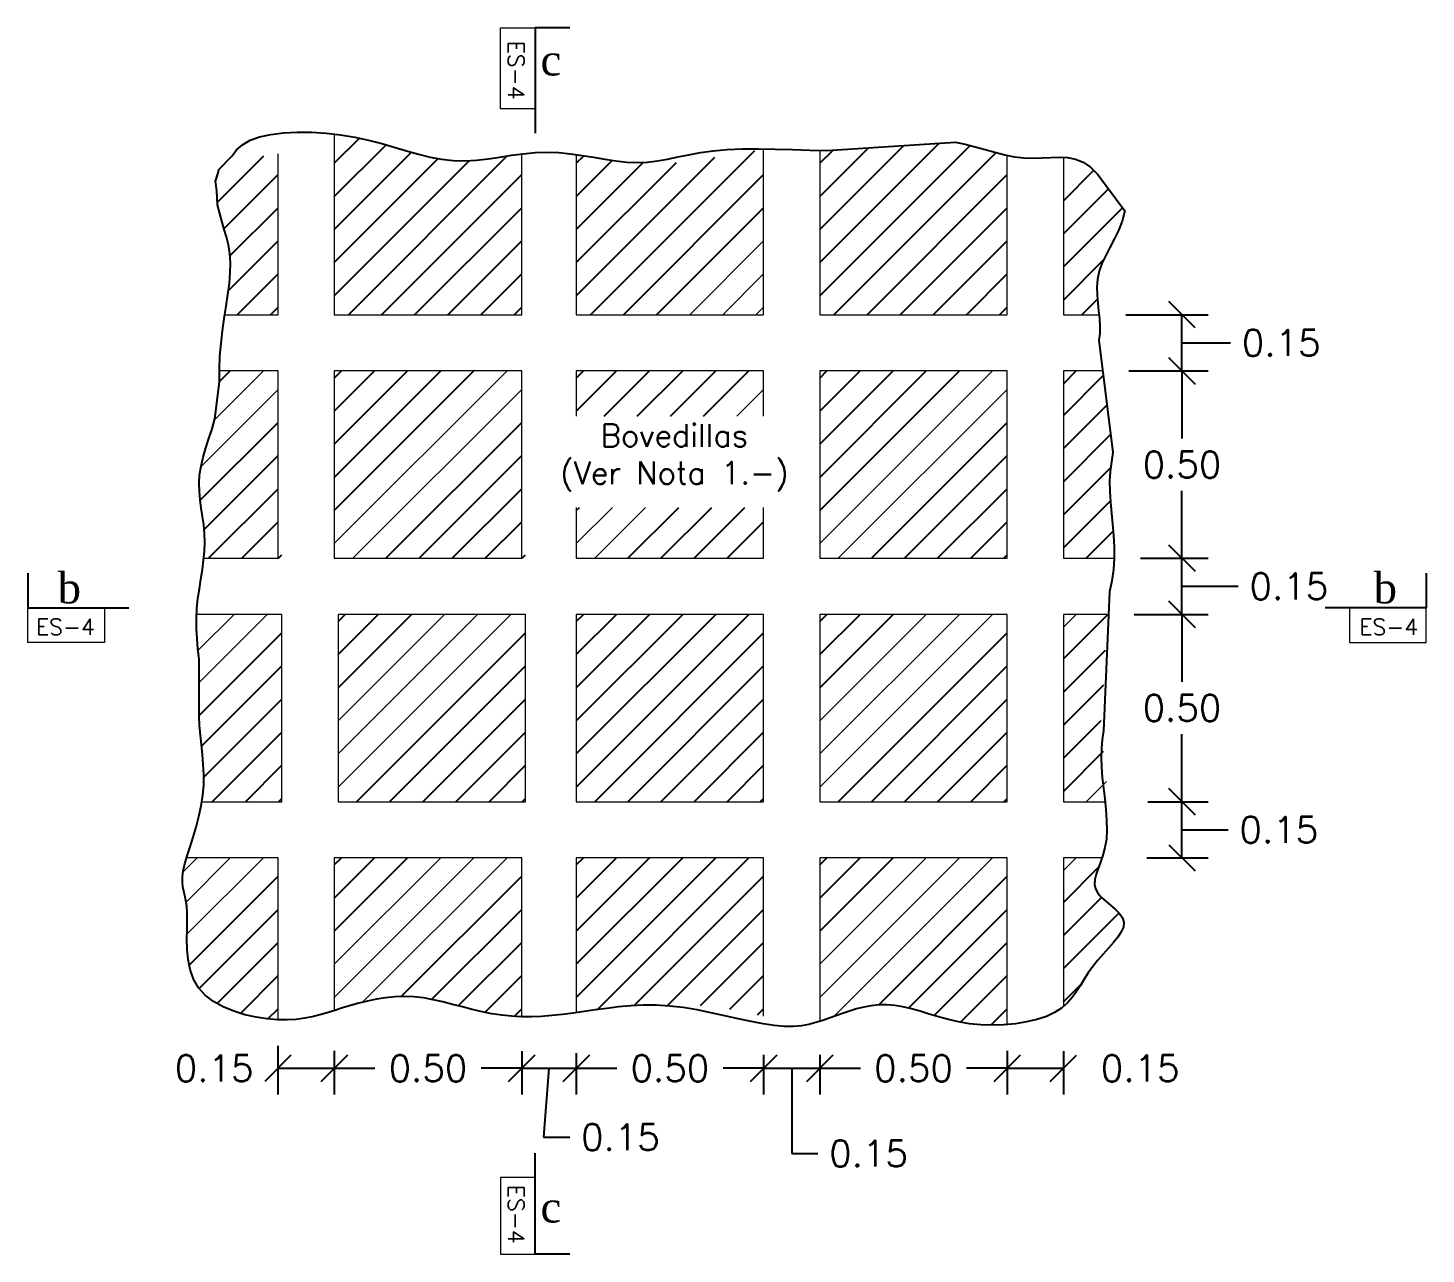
# Model space of a CAD drawing. Header units: metres. Extents: x -44 to 358, y -246 to 48.
# Drawn here: x 5.014 to 8.745, y 19.838 to 23.112 of the extents above; entities that cross this region are included whole.
import ezdxf
from ezdxf.enums import TextEntityAlignment as Align

# ---------------------------------------------------------------- set-up
doc = ezdxf.new("R2010")
doc.units = ezdxf.units.M
doc.header["$LTSCALE"] = 0.3
doc.header["$PDMODE"] = 3
doc.layers.add('BOVEDILLA', color=8, linetype='Continuous', lineweight=5)
doc.layers.add('DETALLES', color=7, linetype='Continuous', lineweight=20)
for name, color, linetype in [('BP', 3, 'Continuous'), ('DIMTEXTO', 4, 'Continuous'), ('HATCH MUROS', 8, 'Continuous'), ('TEXTOS', 4, 'Continuous')]:
    doc.layers.add(name, color=color, linetype=linetype)
doc.styles.add('RomanS', font='romans.shx')
doc.styles.add('SMPLEX', font='simplex.shx')
doc.styles.add('TIMES', font='times.ttf')
doc.dimstyles.new('DIM-30', dxfattribs={"dimscale": 0.35, "dimtxt": 0.2, "dimasz": 0.2, "dimexe": 0.2, "dimexo": 0.2, "dimgap": 0.1, "dimtad": 0, "dimtih": 1, "dimtoh": 1, "dimzin": 0, "dimdsep": 46, "dimtxsty": 'SMPLEX', "dimblk1": 'OBLIQUE', "dimblk2": 'OBLIQUE', "dimsah": 1, "dimcen": 0.2, "dimclrd": 4, "dimclre": 4, "dimclrt": 4, "dimadec": 0, "dimazin": 0, "dimtfac": 1, "dimtmove": 0, "dimatfit": 3, "dimldrblk": 'OPEN30', "dimfxl": 1, "dimtolj": 1, "dimtzin": 0, "dimarcsym": 0})

# ---------------------------------------------------------------- blocks, each defined once
blk = doc.blocks.new('_OBLIQUE')
at = {"color": 0, "linetype": 'ByBlock'}
blk.add_line((-0.5, -0.5), (0.5, 0.5), dxfattribs=at)
blk = doc.blocks.new('*D462')
at = {"layer": 'DEFPOINTS', "color": 0, "transparency": 16777216}
for p in [(7.9326, 21.0462), (8.0937, 21.0462), (7.9302, 20.8962)]:
    blk.add_point(p, dxfattribs=at)
at = {"layer": 'DIMTEXTO', "color": 4, "lineweight": -2, "transparency": 16777216}
for p, q in [((8.0026, 21.0462), (8.1637, 21.0462)), ((8.0937, 20.8962), (8.0937, 21.0462)), ((8.0937, 20.9712), (8.1471, 20.9712)), ((8.1471, 20.9712), (8.2171, 20.9712)), ((8.0002, 20.8962), (8.1637, 20.8962))]:
    blk.add_line(p, q, dxfattribs=at)
at = {"layer": 'DIMTEXTO', "color": 4, "lineweight": -2, "transparency": 16777216, "xscale": 0.06999999999999999, "yscale": 0.06999999999999999, "zscale": 0.06999999999999999}
for p, rotation in [((8.0937, 21.0462), 90), ((8.0937, 20.8962), 270)]:
    blk.add_blockref('_OBLIQUE', p, dxfattribs=dict(at, rotation=rotation))
at = {"layer": 'DIMTEXTO', "color": 4, "transparency": 16777216, "insert": (8.3521, 20.9712), "char_height": 0.07, "attachment_point": 5, "style": 'SMPLEX'}
blk.add_mtext('\\A1;0.15', dxfattribs=at)
blk = doc.blocks.new('_Open30')
at = {"color": 0, "lineweight": -2}
for p, q in [((-1, 0.268), (0, 0)), ((0, 0), (-1, -0.268)), ((0, 0), (-1, 0))]:
    blk.add_line(p, q, dxfattribs=at)
blk = doc.blocks.new('*D463')
at = {"layer": 'DEFPOINTS', "color": 0, "transparency": 16777216}
for p in [(7.9131, 21.6962), (8.0937, 21.6962), (7.8962, 21.5462)]:
    blk.add_point(p, dxfattribs=at)
at = {"layer": 'DIMTEXTO', "color": 4, "lineweight": -2, "transparency": 16777216}
for p, q in [((7.9831, 21.6962), (8.1637, 21.6962)), ((8.0937, 21.5462), (8.0937, 21.6962)), ((8.0937, 21.6212), (8.1739, 21.6213)), ((8.1739, 21.6213), (8.2439, 21.6213)), ((7.9662, 21.5462), (8.1637, 21.5462))]:
    blk.add_line(p, q, dxfattribs=at)
at = {"layer": 'DIMTEXTO', "color": 4, "lineweight": -2, "transparency": 16777216, "xscale": 0.06999999999999999, "yscale": 0.06999999999999999, "zscale": 0.06999999999999999}
for p, rotation in [((8.0937, 21.6962), 90), ((8.0937, 21.5462), 270)]:
    blk.add_blockref('_OBLIQUE', p, dxfattribs=dict(at, rotation=rotation))
at = {"layer": 'DIMTEXTO', "color": 4, "transparency": 16777216, "insert": (8.3789, 21.6213), "char_height": 0.07, "attachment_point": 5, "style": 'SMPLEX'}
blk.add_mtext('\\A1;0.15', dxfattribs=at)
blk = doc.blocks.new('*D464')
at = {"layer": 'DEFPOINTS', "color": 0, "transparency": 16777216}
for p in [(7.8734, 22.3462), (8.0935, 22.3462), (7.8822, 22.1962)]:
    blk.add_point(p, dxfattribs=at)
at = {"layer": 'DIMTEXTO', "color": 4, "lineweight": -2, "transparency": 16777216}
for p, q in [((7.9434, 22.3462), (8.1635, 22.3462)), ((8.0935, 22.1962), (8.0935, 22.3462)), ((8.0935, 22.2712), (8.1534, 22.2712)), ((8.1534, 22.2712), (8.2234, 22.2712)), ((7.9522, 22.1962), (8.1635, 22.1962))]:
    blk.add_line(p, q, dxfattribs=at)
at = {"layer": 'DIMTEXTO', "color": 4, "lineweight": -2, "transparency": 16777216, "xscale": 0.06999999999999999, "yscale": 0.06999999999999999, "zscale": 0.06999999999999999}
for p, rotation in [((8.0935, 22.3462), 90), ((8.0935, 22.1962), 270)]:
    blk.add_blockref('_OBLIQUE', p, dxfattribs=dict(at, rotation=rotation))
at = {"layer": 'DIMTEXTO', "color": 4, "transparency": 16777216, "insert": (8.3584, 22.2712), "char_height": 0.07, "attachment_point": 5, "style": 'SMPLEX'}
blk.add_mtext('\\A1;0.15', dxfattribs=at)
blk = doc.blocks.new('*D465')
at = {"layer": 'DEFPOINTS', "color": 0, "transparency": 16777216}
for p in [(5.8316, 20.4508), (6.3316, 20.4502), (6.3316, 20.3345)]:
    blk.add_point(p, dxfattribs=at)
at = {"layer": 'DIMTEXTO', "color": 4, "lineweight": -2, "transparency": 16777216}
for p, q in [((5.8316, 20.3808), (5.8316, 20.2645)), ((6.3316, 20.3802), (6.3316, 20.2645)), ((5.8316, 20.3345), (5.9399, 20.3345)), ((6.3316, 20.3345), (6.2233, 20.3345))]:
    blk.add_line(p, q, dxfattribs=at)
at = {"layer": 'DIMTEXTO', "color": 4, "lineweight": -2, "transparency": 16777216, "xscale": 0.06999999999999999, "yscale": 0.06999999999999999, "zscale": 0.06999999999999999, "rotation": 180}
blk.add_blockref('_OBLIQUE', (5.8316, 20.3345), dxfattribs=at)
at = {"layer": 'DIMTEXTO', "color": 4, "lineweight": -2, "transparency": 16777216, "xscale": 0.06999999999999999, "yscale": 0.06999999999999999, "zscale": 0.06999999999999999}
blk.add_blockref('_OBLIQUE', (6.3316, 20.3345), dxfattribs=at)
at = {"layer": 'DIMTEXTO', "color": 4, "transparency": 16777216, "insert": (6.0816, 20.3345), "char_height": 0.07, "attachment_point": 5, "style": 'SMPLEX'}
blk.add_mtext('\\A1;0.50', dxfattribs=at)
blk = doc.blocks.new('*D466')
at = {"layer": 'DEFPOINTS', "color": 0, "transparency": 16777216}
for p in [(6.3316, 20.4502), (6.4772, 20.4444), (6.4772, 20.3345)]:
    blk.add_point(p, dxfattribs=at)
at = {"layer": 'DIMTEXTO', "color": 4, "lineweight": -2, "transparency": 16777216}
for p, q in [((6.3316, 20.3802), (6.3316, 20.2645)), ((6.4772, 20.3744), (6.4772, 20.2645)), ((6.3316, 20.3345), (6.4772, 20.3345)), ((6.4044, 20.3345), (6.3901, 20.1505)), ((6.3901, 20.1505), (6.4601, 20.1505))]:
    blk.add_line(p, q, dxfattribs=at)
at = {"layer": 'DIMTEXTO', "color": 4, "lineweight": -2, "transparency": 16777216, "xscale": 0.06999999999999999, "yscale": 0.06999999999999999, "zscale": 0.06999999999999999, "rotation": 180}
blk.add_blockref('_OBLIQUE', (6.3316, 20.3345), dxfattribs=at)
at = {"layer": 'DIMTEXTO', "color": 4, "lineweight": -2, "transparency": 16777216, "xscale": 0.06999999999999999, "yscale": 0.06999999999999999, "zscale": 0.06999999999999999}
blk.add_blockref('_OBLIQUE', (6.4772, 20.3345), dxfattribs=at)
at = {"layer": 'DIMTEXTO', "color": 4, "transparency": 16777216, "insert": (6.5951, 20.1505), "char_height": 0.07, "attachment_point": 5, "style": 'SMPLEX'}
blk.add_mtext('\\A1;0.15', dxfattribs=at)
blk = doc.blocks.new('*D467')
at = {"layer": 'DEFPOINTS', "color": 0, "transparency": 16777216}
for p in [(6.4772, 20.4444), (6.9772, 20.4404), (6.9772, 20.3345)]:
    blk.add_point(p, dxfattribs=at)
at = {"layer": 'DIMTEXTO', "color": 4, "lineweight": -2, "transparency": 16777216}
for p, q in [((6.4772, 20.3744), (6.4772, 20.2645)), ((6.9772, 20.3704), (6.9772, 20.2645)), ((6.4772, 20.3345), (6.5856, 20.3345)), ((6.9772, 20.3345), (6.8689, 20.3345))]:
    blk.add_line(p, q, dxfattribs=at)
at = {"layer": 'DIMTEXTO', "color": 4, "lineweight": -2, "transparency": 16777216, "xscale": 0.06999999999999999, "yscale": 0.06999999999999999, "zscale": 0.06999999999999999, "rotation": 180}
blk.add_blockref('_OBLIQUE', (6.4772, 20.3345), dxfattribs=at)
at = {"layer": 'DIMTEXTO', "color": 4, "lineweight": -2, "transparency": 16777216, "xscale": 0.06999999999999999, "yscale": 0.06999999999999999, "zscale": 0.06999999999999999}
blk.add_blockref('_OBLIQUE', (6.9772, 20.3345), dxfattribs=at)
at = {"layer": 'DIMTEXTO', "color": 4, "transparency": 16777216, "insert": (6.7272, 20.3345), "char_height": 0.07, "attachment_point": 5, "style": 'SMPLEX'}
blk.add_mtext('\\A1;0.50', dxfattribs=at)
blk = doc.blocks.new('*D468')
at = {"layer": 'DEFPOINTS', "color": 0, "transparency": 16777216}
for p in [(6.9772, 20.4404), (7.1272, 20.4405), (7.1272, 20.3345)]:
    blk.add_point(p, dxfattribs=at)
at = {"layer": 'DIMTEXTO', "color": 4, "lineweight": -2, "transparency": 16777216}
for p, q in [((6.9772, 20.3704), (6.9772, 20.2645)), ((7.1272, 20.3705), (7.1272, 20.2645)), ((6.9772, 20.3345), (7.1272, 20.3345)), ((7.0522, 20.3345), (7.0522, 20.107)), ((7.0522, 20.107), (7.1222, 20.107))]:
    blk.add_line(p, q, dxfattribs=at)
at = {"layer": 'DIMTEXTO', "color": 4, "lineweight": -2, "transparency": 16777216, "xscale": 0.06999999999999999, "yscale": 0.06999999999999999, "zscale": 0.06999999999999999, "rotation": 180}
blk.add_blockref('_OBLIQUE', (6.9772, 20.3345), dxfattribs=at)
at = {"layer": 'DIMTEXTO', "color": 4, "lineweight": -2, "transparency": 16777216, "xscale": 0.06999999999999999, "yscale": 0.06999999999999999, "zscale": 0.06999999999999999}
blk.add_blockref('_OBLIQUE', (7.1272, 20.3345), dxfattribs=at)
at = {"layer": 'DIMTEXTO', "color": 4, "transparency": 16777216, "insert": (7.2572, 20.107), "char_height": 0.07, "attachment_point": 5, "style": 'SMPLEX'}
blk.add_mtext('\\A1;0.15', dxfattribs=at)
blk = doc.blocks.new('*D469')
at = {"layer": 'DEFPOINTS', "color": 0, "transparency": 16777216}
for p in [(7.6272, 20.4513), (7.1272, 20.4405), (7.6272, 20.3345)]:
    blk.add_point(p, dxfattribs=at)
at = {"layer": 'DIMTEXTO', "color": 4, "lineweight": -2, "transparency": 16777216}
for p, q in [((7.1272, 20.3705), (7.1272, 20.2645)), ((7.6272, 20.3813), (7.6272, 20.2645)), ((7.1272, 20.3345), (7.2356, 20.3345)), ((7.6272, 20.3345), (7.5189, 20.3345))]:
    blk.add_line(p, q, dxfattribs=at)
at = {"layer": 'DIMTEXTO', "color": 4, "lineweight": -2, "transparency": 16777216, "xscale": 0.06999999999999999, "yscale": 0.06999999999999999, "zscale": 0.06999999999999999, "rotation": 180}
blk.add_blockref('_OBLIQUE', (7.1272, 20.3345), dxfattribs=at)
at = {"layer": 'DIMTEXTO', "color": 4, "lineweight": -2, "transparency": 16777216, "xscale": 0.06999999999999999, "yscale": 0.06999999999999999, "zscale": 0.06999999999999999}
blk.add_blockref('_OBLIQUE', (7.6272, 20.3345), dxfattribs=at)
at = {"layer": 'DIMTEXTO', "color": 4, "transparency": 16777216, "insert": (7.3772, 20.3345), "char_height": 0.07, "attachment_point": 5, "style": 'SMPLEX'}
blk.add_mtext('\\A1;0.50', dxfattribs=at)
blk = doc.blocks.new('*D470')
at = {"layer": 'DEFPOINTS', "color": 0, "transparency": 16777216}
for p in [(7.6272, 20.4513), (7.7772, 20.4498), (7.7772, 20.3345)]:
    blk.add_point(p, dxfattribs=at)
at = {"layer": 'DIMTEXTO', "color": 4, "lineweight": -2, "transparency": 16777216}
for p, q in [((7.6272, 20.3813), (7.6272, 20.2645)), ((7.7772, 20.3798), (7.7772, 20.2645)), ((7.6272, 20.3345), (7.7772, 20.3345))]:
    blk.add_line(p, q, dxfattribs=at)
at = {"layer": 'DIMTEXTO', "color": 4, "lineweight": -2, "transparency": 16777216, "xscale": 0.06999999999999999, "yscale": 0.06999999999999999, "zscale": 0.06999999999999999, "rotation": 180}
blk.add_blockref('_OBLIQUE', (7.6272, 20.3345), dxfattribs=at)
at = {"layer": 'DIMTEXTO', "color": 4, "lineweight": -2, "transparency": 16777216, "xscale": 0.06999999999999999, "yscale": 0.06999999999999999, "zscale": 0.06999999999999999}
blk.add_blockref('_OBLIQUE', (7.7772, 20.3345), dxfattribs=at)
at = {"layer": 'DIMTEXTO', "color": 4, "transparency": 16777216, "insert": (7.982, 20.3345), "char_height": 0.07, "attachment_point": 5, "style": 'SMPLEX'}
blk.add_mtext('\\A1;0.15', dxfattribs=at)
blk = doc.blocks.new('*D471')
at = {"layer": 'DEFPOINTS', "color": 0, "transparency": 16777216}
for p in [(7.9622, 22.1962), (7.9131, 21.6962), (8.0937, 21.6962)]:
    blk.add_point(p, dxfattribs=at)
at = {"layer": 'DIMTEXTO', "color": 4, "lineweight": -2, "transparency": 16777216}
for p, q in [((8.0322, 22.1962), (8.1637, 22.1962)), ((8.0937, 22.1962), (8.0937, 22.0162)), ((8.0937, 21.6962), (8.0937, 21.8762)), ((7.9831, 21.6962), (8.1637, 21.6962))]:
    blk.add_line(p, q, dxfattribs=at)
at = {"layer": 'DIMTEXTO', "color": 4, "lineweight": -2, "transparency": 16777216, "xscale": 0.06999999999999999, "yscale": 0.06999999999999999, "zscale": 0.06999999999999999}
for p, rotation in [((8.0937, 22.1962), 90), ((8.0937, 21.6962), 270)]:
    blk.add_blockref('_OBLIQUE', p, dxfattribs=dict(at, rotation=rotation))
at = {"layer": 'DIMTEXTO', "color": 4, "transparency": 16777216, "insert": (8.0937, 21.9462), "char_height": 0.07, "attachment_point": 5, "style": 'SMPLEX'}
blk.add_mtext('\\A1;0.50', dxfattribs=at)
blk = doc.blocks.new('*D472')
at = {"layer": 'DEFPOINTS', "color": 0, "transparency": 16777216}
for p in [(7.9622, 21.5462), (7.9326, 21.0462), (8.0937, 21.0462)]:
    blk.add_point(p, dxfattribs=at)
at = {"layer": 'DIMTEXTO', "color": 4, "lineweight": -2, "transparency": 16777216}
for p, q in [((8.0322, 21.5462), (8.1637, 21.5462)), ((8.0937, 21.5462), (8.0937, 21.3662)), ((8.0937, 21.0462), (8.0937, 21.2262)), ((8.0026, 21.0462), (8.1637, 21.0462))]:
    blk.add_line(p, q, dxfattribs=at)
at = {"layer": 'DIMTEXTO', "color": 4, "lineweight": -2, "transparency": 16777216, "xscale": 0.06999999999999999, "yscale": 0.06999999999999999, "zscale": 0.06999999999999999}
for p, rotation in [((8.0937, 21.5462), 90), ((8.0937, 21.0462), 270)]:
    blk.add_blockref('_OBLIQUE', p, dxfattribs=dict(at, rotation=rotation))
at = {"layer": 'DIMTEXTO', "color": 4, "transparency": 16777216, "insert": (8.0937, 21.2962), "char_height": 0.07, "attachment_point": 5, "style": 'SMPLEX'}
blk.add_mtext('\\A1;0.50', dxfattribs=at)
blk = doc.blocks.new('*D485')
at = {"layer": 'DEFPOINTS', "color": 0, "transparency": 16777216}
for p in [(5.681, 20.464), (5.8316, 20.4508), (5.8316, 20.3345)]:
    blk.add_point(p, dxfattribs=at)
at = {"layer": 'DIMTEXTO', "color": 4, "lineweight": -2, "transparency": 16777216}
for p, q in [((5.681, 20.394), (5.681, 20.2645)), ((5.8316, 20.3808), (5.8316, 20.2645)), ((5.681, 20.3345), (5.8316, 20.3345))]:
    blk.add_line(p, q, dxfattribs=at)
at = {"layer": 'DIMTEXTO', "color": 4, "lineweight": -2, "transparency": 16777216, "xscale": 0.06999999999999999, "yscale": 0.06999999999999999, "zscale": 0.06999999999999999, "rotation": 180}
blk.add_blockref('_OBLIQUE', (5.681, 20.3345), dxfattribs=at)
at = {"layer": 'DIMTEXTO', "color": 4, "lineweight": -2, "transparency": 16777216, "xscale": 0.06999999999999999, "yscale": 0.06999999999999999, "zscale": 0.06999999999999999}
blk.add_blockref('_OBLIQUE', (5.8316, 20.3345), dxfattribs=at)
at = {"layer": 'DIMTEXTO', "color": 4, "transparency": 16777216, "insert": (5.5108, 20.3345), "char_height": 0.07, "attachment_point": 5, "style": 'SMPLEX'}
blk.add_mtext('\\A1;0.15', dxfattribs=at)

msp = doc.modelspace()

# ---------------------------------------------------------------- linework, layer by layer
at = {"layer": 'BOVEDILLA'}
for p, q in [((6.7800545, 22.3462233), (6.9772432, 22.543412)), ((6.8684428, 22.3462233), (6.9772432, 22.4550237)), ((6.9568312, 22.3462233), (6.9772432, 22.3666353)), ((5.5124436, 22.0661808), (5.6424861, 22.1962233)), ((5.8316166, 21.7353538), (6.2924861, 22.1962233)), ((6.8169396, 22.0750501), (6.9381127, 22.1962233)), ((7.1272432, 21.7353538), (7.5881127, 22.1962233)), ((5.4759521, 21.9413009), (5.6816166, 22.1469654)), ((5.8808745, 21.6962233), (6.3316166, 22.1469654)), ((6.9053279, 22.0750501), (6.9772432, 22.1469654)), ((6.9053279, 22.0750501), (6.9772432, 22.1469654)), ((7.1765011, 21.6962233), (7.6272432, 22.1469654)), ((6.4772432, 21.7353538), (6.5738868, 21.8319973)), ((6.5265011, 21.6962233), (6.6622751, 21.8319973)), ((5.4682756, 21.4504011), (5.5640978, 21.5462233)), ((5.4708023, 21.3645394), (5.6524861, 21.5462233)), ((5.8416166, 21.2621305), (6.1257094, 21.5462233)), ((5.8416166, 21.1737421), (6.2140978, 21.5462233)), ((5.8416166, 21.0853538), (6.3024861, 21.5462233)), ((7.1272432, 21.2621305), (7.411336, 21.5462233)), ((7.1272432, 21.1737421), (7.4997244, 21.5462233)), ((7.1272432, 21.0853538), (7.5881127, 21.5462233)), ((7.7772432, 21.5121483), (7.8113182, 21.5462233)), ((7.8381127, 21.0462233), (7.8924127, 21.1005232)), ((5.4282639, 20.8587777), (5.4657094, 20.8962233)), ((5.4361353, 20.7782608), (5.5540978, 20.8962233)), ((5.4383737, 20.6921109), (5.6424861, 20.8962233)), ((5.8316166, 20.6121305), (6.1157094, 20.8962233)), ((5.8316166, 20.5237421), (6.2040978, 20.8962233)), ((5.906853, 20.5105901), (6.2924861, 20.8962233)), ((7.1272432, 20.6121305), (7.411336, 20.8962233)), ((7.1272432, 20.5237421), (7.4997244, 20.8962233)), ((7.1643572, 20.4724678), (7.5881127, 20.8962233)), ((7.7772432, 20.8621483), (7.8113182, 20.8962233))]:
    msp.add_line(p, q, dxfattribs=at)
for points in [[(5.8316166, 22.828867), (5.8316166, 22.3462233), (6.3316166, 22.3462233), (6.3316166, 22.775639)], [(5.5396159, 22.3462233), (5.6816166, 22.3462233), (5.6816166, 22.775639)], [(6.4771883, 22.7739123), (6.4772432, 22.3462233), (6.9772432, 22.3462233), (6.9772432, 22.7872728)], [(7.1272432, 22.7852274), (7.1272432, 22.3462233), (7.6272432, 22.3462233), (7.6272432, 22.772005)], [(7.7772432, 22.7664235), (7.7772432, 22.3462233), (7.8723326, 22.3462233)], [(5.4834954, 21.6962233), (5.6816166, 21.6962233), (5.6816166, 22.1962233), (5.5253598, 22.1962233)], [(6.9772432, 22.0750501), (6.9772432, 22.1962233), (6.4772432, 22.1962233), (6.4772432, 22.0750501)], [(7.8821788, 22.1962233), (7.7772432, 22.1962233), (7.7772432, 21.6962233), (7.9131139, 21.6962233)], [(6.4772432, 21.8319973), (6.4772432, 21.6962233), (6.9772432, 21.6962233), (6.9772432, 21.8319973)], [(5.4783892, 21.0462233), (5.6916166, 21.0462233), (5.6916166, 21.5462233), (5.4641742, 21.5462233)], [(7.8932259, 21.5462233), (7.7772432, 21.5462233), (7.7772432, 21.0462233), (7.887525, 21.0462233)], [(5.6816166, 20.464011), (5.6816166, 20.8962233), (5.4376125, 20.8962233)], [(6.3316166, 20.4721633), (6.3316166, 20.8962233), (5.8316166, 20.8962233), (5.8316166, 20.4885685)], [(6.9772432, 20.4736693), (6.9772432, 20.8962233), (6.4772432, 20.8962233), (6.4772432, 20.4827054)], [(7.6272432, 20.4512986), (7.6272432, 20.8962233), (7.1272432, 20.8962233), (7.1272432, 20.4594519)], [(7.880117, 20.8962233), (7.7772432, 20.8962233), (7.7772432, 20.4995087)]]:
    msp.add_lwpolyline(points, dxfattribs=at)
for points in [[(5.8316166, 21.6962233), (6.3316166, 21.6962233), (6.3316166, 22.1962233), (5.8316166, 22.1962233)], [(7.1272432, 21.6962233), (7.6272432, 21.6962233), (7.6272432, 22.1962233), (7.1272432, 22.1962233)], [(5.8416166, 21.0462233), (6.3416166, 21.0462233), (6.3416166, 21.5462233), (5.8416166, 21.5462233)], [(6.4772432, 21.0462233), (6.9772432, 21.0462233), (6.9772432, 21.5462233), (6.4772432, 21.5462233)], [(7.1272432, 21.0462233), (7.6272432, 21.0462233), (7.6272432, 21.5462233), (7.1272432, 21.5462233)]]:
    msp.add_lwpolyline(points, close=True, dxfattribs=at)
at = {"layer": 'BP'}
msp.add_lwpolyline([(5.5590916, 22.770109), (5.5708514, 22.7861643), (5.5865449, 22.8002139), (5.6069095, 22.8119509), (5.6324096, 22.8211366), (5.662417, 22.827805), (5.6960302, 22.8320584), (5.7323477, 22.8339992), (5.7704681, 22.8337298), (5.80949, 22.8313523), (5.8485119, 22.8269693), (5.8866323, 22.8206829), (5.9231411, 22.8126809), (5.9580928, 22.8034918), (5.9917333, 22.7937297), (6.0243084, 22.7840086), (6.056064, 22.7749423), (6.087246, 22.7671449), (6.1181002, 22.7612304), (6.1488725, 22.7578126), (6.1797642, 22.7572839), (6.2107994, 22.7591497), (6.2419575, 22.7626937), (6.273218, 22.7671995), (6.3045605, 22.771951), (6.3359645, 22.7762317), (6.3674094, 22.7793254), (6.3988748, 22.7805158), (6.4303231, 22.7793152), (6.4616485, 22.7761498), (6.4927281, 22.7716747), (6.5234389, 22.7665446), (6.553658, 22.7614146), (6.5832624, 22.7569394), (6.6121294, 22.7537741), (6.6401358, 22.7525734), (6.6672783, 22.7537877), (6.6940316, 22.7570486), (6.7209898, 22.761783), (6.748747, 22.7674178), (6.7778973, 22.7733801), (6.8090349, 22.7790969), (6.842754, 22.783995), (6.8796486, 22.7875014), (6.9200568, 22.7892172), (6.9632923, 22.7894389), (7.0084126, 22.7886373), (7.0544754, 22.7872832), (7.1005382, 22.7858472), (7.1456585, 22.7848), (7.4893605, 22.8069642), (7.5154991, 22.8016363), (7.5418426, 22.7949168), (7.5682476, 22.7875014), (7.5945706, 22.780086), (7.6206683, 22.7733665), (7.6463972, 22.7680386), (7.6716139, 22.7647982), (7.6961989, 22.7640342), (7.7201283, 22.7649074), (7.7434021, 22.7662718), (7.7660203, 22.7669812), (7.7879829, 22.7658897), (7.8092899, 22.7618512), (7.8299414, 22.7537195), (7.8499372, 22.7403487), (7.8691955, 22.7209745), (7.9409053, 22.6233849), (7.9338815, 22.596326), (7.9242763, 22.5712727), (7.9130935, 22.5478362), (7.9013371, 22.5256276), (7.8900109, 22.5042581), (7.8801188, 22.4833388), (7.8726648, 22.4624809), (7.8683658, 22.4413843), (7.8667917, 22.4201034), (7.8672253, 22.3987817), (7.8689497, 22.3775622), (7.8712477, 22.3565884), (7.8734023, 22.3360034), (7.8746964, 22.3159504), (7.874413, 22.2965729), (7.872074, 22.2779424), (7.9091497, 21.9781049), (7.9053083, 21.9534063), (7.9022454, 21.9280119), (7.9006371, 21.9016965), (7.9009444, 21.8743033), (7.9027678, 21.8459482), (7.9054926, 21.8168154), (7.9085043, 21.7870891), (7.9111881, 21.7569535), (7.9129296, 21.7265927), (7.9131139, 21.6961911), (7.9111266, 21.6659326), (7.9065818, 21.6359573), (7.9000087, 21.6062276), (7.8842709, 21.2349785), (7.8811056, 21.2125789), (7.8788007, 21.1892379), (7.8779095, 21.1645257), (7.8787973, 21.1381693), (7.8810783, 21.1105237), (7.8841787, 21.0821004), (7.887525, 21.053411), (7.8905436, 21.0249672), (7.8926606, 20.9972806), (7.8933026, 20.9708629), (7.8918958, 20.9462258), (7.8881096, 20.923761), (7.882585, 20.9033815), (7.8762062, 20.8848805), (7.8698571, 20.8680511), (7.864422, 20.8526865), (7.8607849, 20.8385798), (7.8598298, 20.8255242), (7.8624407, 20.8133128), (7.8691516, 20.8017448), (7.8790945, 20.7906431), (7.8910514, 20.7798364), (7.9038042, 20.7691535), (7.9161348, 20.7584233), (7.9268252, 20.7474747), (7.9346571, 20.7361363), (7.9384126, 20.7242371), (7.9372249, 20.7116414), (7.9316329, 20.6983556), (7.9225269, 20.6844216), (7.9107972, 20.6698814), (7.8973342, 20.654777), (7.883028, 20.6391501), (7.868769, 20.6230429), (7.8554475, 20.6064971), (7.8436889, 20.5895936), (7.8330583, 20.5725683), (7.8228561, 20.5556957), (7.8123827, 20.5392507), (7.8009383, 20.5235079), (7.7878232, 20.5087421), (7.7723379, 20.4952278), (7.7537825, 20.4832398), (7.7316833, 20.4730104), (7.70647, 20.4646024), (7.6787982, 20.4580363), (7.6493235, 20.4533326), (7.6187015, 20.4505118), (7.5875878, 20.4495942), (7.556638, 20.4506005), (7.5265077, 20.4535509), (7.4977227, 20.458374), (7.4702899, 20.4646296), (7.4440864, 20.4717858), (7.4189891, 20.4793103), (7.3948753, 20.4866711), (7.371622, 20.4933361), (7.3491062, 20.4987731), (7.3272051, 20.5024501), (7.3058161, 20.5039714), (7.2849189, 20.5034871), (7.2645133, 20.5012836), (7.2445995, 20.4976476), (7.2251773, 20.4928654), (7.2062469, 20.4872238), (7.1878081, 20.481009), (7.1698611, 20.4745078), (7.1523306, 20.46801), (7.1348411, 20.4618191), (7.1169418, 20.4562423), (7.098182, 20.4515863), (7.0781111, 20.4481583), (7.0562782, 20.4462653), (7.0322327, 20.4462141), (7.0055238, 20.4483118), (6.9758647, 20.4527119), (6.9436241, 20.4589539), (6.9093348, 20.4664239), (6.8735295, 20.4745078), (6.8367407, 20.4825917), (6.7995013, 20.4900617), (6.7623437, 20.4963037), (6.7258008, 20.5007038), (6.6903062, 20.5028151), (6.6558974, 20.5028595), (6.622513, 20.5012256), (6.5900915, 20.4983025), (6.5585715, 20.4944788), (6.5278914, 20.4901435), (6.4979899, 20.4856854), (6.4688054, 20.4814934), (6.4402732, 20.4779085), (6.4123145, 20.4750808), (6.3848476, 20.4731127), (6.3577904, 20.4721065), (6.3310611, 20.4721645), (6.3045775, 20.473389), (6.2782579, 20.4758824), (6.2520202, 20.479747), (6.2257996, 20.484993), (6.1995995, 20.4912623), (6.1734404, 20.4981046), (6.1473427, 20.5050698), (6.121327, 20.5117075), (6.0954137, 20.5175675), (6.0696233, 20.5221995), (6.0439764, 20.5251534), (6.0185069, 20.5260982), (5.9933039, 20.5251806), (5.9684696, 20.5226668), (5.9441065, 20.5188226), (5.920317, 20.5139143), (5.8972037, 20.5082078), (5.8748689, 20.5019692), (5.853415, 20.4954645), (5.8328558, 20.4889564), (5.8128497, 20.4826939), (5.7929666, 20.4769226), (5.7727762, 20.4718881), (5.7518482, 20.4678359), (5.7297524, 20.4650116), (5.7060586, 20.4636609), (5.6803365, 20.4640293), (5.6523881, 20.4663453), (5.6229441, 20.4707693), (5.5929675, 20.4774445), (5.5634211, 20.4865142), (5.5352678, 20.4981216), (5.5094706, 20.51241), (5.4869924, 20.5295227), (5.468796, 20.5496029), (5.455544, 20.5726291), (5.4466968, 20.5979204), (5.4414145, 20.6246315), (5.438857, 20.6519168), (5.4381843, 20.6789306), (5.4385565, 20.7048275), (5.4391336, 20.728762), (5.4390755, 20.7498884), (5.4377644, 20.7676442), (5.4354698, 20.7825985), (5.4326835, 20.7956032), (5.4298972, 20.8075103), (5.4276026, 20.8191718), (5.4262914, 20.8314397), (5.4264554, 20.845166), (5.4285861, 20.8612027), (5.4329909, 20.8801837), (5.4392396, 20.9018703), (5.4467175, 20.9258059), (5.4548101, 20.9515338), (5.4629027, 20.9785973), (5.4703806, 21.0065398), (5.4766293, 21.0349044), (5.4810341, 21.0632346), (5.4831648, 21.0911531), (5.4833287, 21.1186009), (5.4820175, 21.1455984), (5.4797228, 21.1721662), (5.4769365, 21.1983247), (5.4741502, 21.2240943), (5.4718556, 21.2494955), (5.4705444, 21.2745489), (5.4709816, 21.4271125), (5.4678538, 21.4540316), (5.4652997, 21.4810325), (5.463729, 21.5080335), (5.4635515, 21.5349526), (5.46503, 21.5617114), (5.4678402, 21.588245), (5.4715109, 21.6144922), (5.4755708, 21.6403914), (5.4795488, 21.6658814), (5.4829736, 21.6909006), (5.4853741, 21.7153877), (5.4862789, 21.7392813), (5.4853912, 21.7625541), (5.4831102, 21.7853153), (5.4800098, 21.8077081), (5.4766635, 21.8298758), (5.473645, 21.8519616), (5.471528, 21.8741088), (5.470886, 21.8964607), (5.4722928, 21.9191605), (5.476124, 21.9423412), (5.481963, 21.9660949), (5.489195, 21.9905036), (5.4972057, 22.015649), (5.5053802, 22.041613), (5.513104, 22.0684775), (5.5254784, 22.1675304), (5.5253384, 22.201418), (5.5264891, 22.235449), (5.5292686, 22.2694594), (5.5333183, 22.3032038), (5.5381055, 22.3364161), (5.5430976, 22.3688302), (5.547762, 22.4001801), (5.5515658, 22.4301998), (5.5539765, 22.4586231), (5.5544614, 22.4851841), (5.5526687, 22.5097189), (5.5489707, 22.5324733), (5.5439205, 22.5537951), (5.5380713, 22.5740321), (5.5319763, 22.5935325), (5.5198428, 22.6400717), (5.5177644, 22.6771706), (5.5145878, 22.7025608), (5.5217352, 22.7247771), (5.5236443, 22.7336758)], close=True, dxfattribs=at)
msp.add_lwpolyline([(5.5590916, 22.770109), (5.5708514, 22.7861643), (5.5865449, 22.8002139), (5.6069095, 22.8119509), (5.6324096, 22.8211366), (5.662417, 22.827805), (5.6960302, 22.8320584), (5.7323477, 22.8339992), (5.7704681, 22.8337298), (5.80949, 22.8313523), (5.8485119, 22.8269693), (5.8866323, 22.8206829), (5.9231411, 22.8126809), (5.9580928, 22.8034918), (5.9917333, 22.7937297), (6.0243084, 22.7840086), (6.056064, 22.7749423), (6.087246, 22.7671449), (6.1181002, 22.7612304), (6.1488725, 22.7578126), (6.1797642, 22.7572839), (6.2107994, 22.7591497), (6.2419575, 22.7626937), (6.273218, 22.7671995), (6.3045605, 22.771951), (6.3359645, 22.7762317), (6.3674094, 22.7793254), (6.3988748, 22.7805158), (6.4303231, 22.7793152), (6.4616485, 22.7761498), (6.4927281, 22.7716747), (6.5234389, 22.7665446), (6.553658, 22.7614146), (6.5832624, 22.7569394), (6.6121294, 22.7537741), (6.6401358, 22.7525734), (6.6672783, 22.7537877), (6.6940316, 22.7570486), (6.7209898, 22.761783), (6.748747, 22.7674178), (6.7778973, 22.7733801), (6.8090349, 22.7790969), (6.842754, 22.783995), (6.8796486, 22.7875014), (6.9200568, 22.7892172), (6.9632923, 22.7894389), (7.0084126, 22.7886373), (7.0544754, 22.7872832), (7.1005382, 22.7858472), (7.1456585, 22.7848), (7.4893605, 22.8069642), (7.5154991, 22.8016363), (7.5418426, 22.7949168), (7.5682476, 22.7875014), (7.5945706, 22.780086), (7.6206683, 22.7733665), (7.6463972, 22.7680386), (7.6716139, 22.7647982), (7.6961989, 22.7640342), (7.7201283, 22.7649074), (7.7434021, 22.7662718), (7.7660203, 22.7669812), (7.7879829, 22.7658897), (7.8092899, 22.7618512), (7.8299414, 22.7537195), (7.8499372, 22.7403487), (7.8691955, 22.7209745), (7.9409053, 22.6233849), (7.9338815, 22.596326), (7.9242763, 22.5712727), (7.9130935, 22.5478362), (7.9013371, 22.5256276), (7.8900109, 22.5042581), (7.8801188, 22.4833388), (7.8726648, 22.4624809), (7.8683658, 22.4413843), (7.8667917, 22.4201034), (7.8672253, 22.3987817), (7.8689497, 22.3775622), (7.8712477, 22.3565884), (7.8734023, 22.3360034), (7.8746964, 22.3159504), (7.874413, 22.2965729), (7.872074, 22.2779424), (7.9091497, 21.9781049), (7.9053083, 21.9534063), (7.9022454, 21.9280119), (7.9006371, 21.9016965), (7.9009444, 21.8743033), (7.9027678, 21.8459482), (7.9054926, 21.8168154), (7.9085043, 21.7870891), (7.9111881, 21.7569535), (7.9129296, 21.7265927), (7.9131139, 21.6961911), (7.9111266, 21.6659326), (7.9065818, 21.6359573), (7.9000087, 21.6062276), (7.8842709, 21.2349785), (7.8811056, 21.2125789), (7.8788007, 21.1892379), (7.8779095, 21.1645257), (7.8787973, 21.1381693), (7.8810783, 21.1105237), (7.8841787, 21.0821004), (7.887525, 21.053411), (7.8905436, 21.0249672), (7.8926606, 20.9972806), (7.8933026, 20.9708629), (7.8918958, 20.9462258), (7.8881096, 20.923761), (7.882585, 20.9033815), (7.8762062, 20.8848805), (7.8698571, 20.8680511), (7.864422, 20.8526865), (7.8607849, 20.8385798), (7.8598298, 20.8255242), (7.8624407, 20.8133128), (7.8691516, 20.8017448), (7.8790945, 20.7906431), (7.8910514, 20.7798364), (7.9038042, 20.7691535), (7.9161348, 20.7584233), (7.9268252, 20.7474747), (7.9346571, 20.7361363), (7.9384126, 20.7242371), (7.9372249, 20.7116414), (7.9316329, 20.6983556), (7.9225269, 20.6844216), (7.9107972, 20.6698814), (7.8973342, 20.654777), (7.883028, 20.6391501), (7.868769, 20.6230429), (7.8554475, 20.6064971), (7.8436889, 20.5895936), (7.8330583, 20.5725683), (7.8228561, 20.5556957), (7.8123827, 20.5392507), (7.8009383, 20.5235079), (7.7878232, 20.5087421), (7.7723379, 20.4952278), (7.7537825, 20.4832398), (7.7316833, 20.4730104), (7.70647, 20.4646024), (7.6787982, 20.4580363), (7.6493235, 20.4533326), (7.6187015, 20.4505118), (7.5875878, 20.4495942), (7.556638, 20.4506005), (7.5265077, 20.4535509), (7.4977227, 20.458374), (7.4702899, 20.4646296), (7.4440864, 20.4717858), (7.4189891, 20.4793103), (7.3948753, 20.4866711), (7.371622, 20.4933361), (7.3491062, 20.4987731), (7.3272051, 20.5024501), (7.3058161, 20.5039714), (7.2849189, 20.5034871), (7.2645133, 20.5012836), (7.2445995, 20.4976476), (7.2251773, 20.4928654), (7.2062469, 20.4872238), (7.1878081, 20.481009), (7.1698611, 20.4745078), (7.1523306, 20.46801), (7.1348411, 20.4618191), (7.1169418, 20.4562423), (7.098182, 20.4515863), (7.0781111, 20.4481583), (7.0562782, 20.4462653), (7.0322327, 20.4462141), (7.0055238, 20.4483118), (6.9758647, 20.4527119), (6.9436241, 20.4589539), (6.9093348, 20.4664239), (6.8735295, 20.4745078), (6.8367407, 20.4825917), (6.7995013, 20.4900617), (6.7623437, 20.4963037), (6.7258008, 20.5007038), (6.6903062, 20.5028151), (6.6558974, 20.5028595), (6.622513, 20.5012256), (6.5900915, 20.4983025), (6.5585715, 20.4944788), (6.5278914, 20.4901435), (6.4979899, 20.4856854), (6.4688054, 20.4814934), (6.4402732, 20.4779085), (6.4123145, 20.4750808), (6.3848476, 20.4731127), (6.3577904, 20.4721065), (6.3310611, 20.4721645), (6.3045775, 20.473389), (6.2782579, 20.4758824), (6.2520202, 20.479747), (6.2257996, 20.484993), (6.1995995, 20.4912623), (6.1734404, 20.4981046), (6.1473427, 20.5050698), (6.121327, 20.5117075), (6.0954137, 20.5175675), (6.0696233, 20.5221995), (6.0439764, 20.5251534), (6.0185069, 20.5260982), (5.9933039, 20.5251806), (5.9684696, 20.5226668), (5.9441065, 20.5188226), (5.920317, 20.5139143), (5.8972037, 20.5082078), (5.8748689, 20.5019692), (5.853415, 20.4954645), (5.8328558, 20.4889564), (5.8128497, 20.4826939), (5.7929666, 20.4769226), (5.7727762, 20.4718881), (5.7518482, 20.4678359), (5.7297524, 20.4650116), (5.7060586, 20.4636609), (5.6803365, 20.4640293), (5.6523881, 20.4663453), (5.6229441, 20.4707693), (5.5929675, 20.4774445), (5.5634211, 20.4865142), (5.5352678, 20.4981216), (5.5094706, 20.51241), (5.4869924, 20.5295227), (5.468796, 20.5496029), (5.455544, 20.5726291), (5.4466968, 20.5979204), (5.4414145, 20.6246315), (5.438857, 20.6519168), (5.4381843, 20.6789306), (5.4385565, 20.7048275), (5.4391336, 20.728762), (5.4390755, 20.7498884), (5.4377644, 20.7676442), (5.4354698, 20.7825985), (5.4326835, 20.7956032), (5.4298972, 20.8075103), (5.4276026, 20.8191718), (5.4262914, 20.8314397), (5.4264554, 20.845166), (5.4285861, 20.8612027), (5.4329909, 20.8801837), (5.4392396, 20.9018703), (5.4467175, 20.9258059), (5.4548101, 20.9515338), (5.4629027, 20.9785973), (5.4703806, 21.0065398), (5.4766293, 21.0349044), (5.4810341, 21.0632346), (5.4831648, 21.0911531), (5.4833287, 21.1186009), (5.4820175, 21.1455984), (5.4797228, 21.1721662), (5.4769365, 21.1983247), (5.4741502, 21.2240943), (5.4718556, 21.2494955), (5.4705444, 21.2745489), (5.4709816, 21.4271125), (5.4678538, 21.4540316), (5.4652997, 21.4810325), (5.463729, 21.5080335), (5.4635515, 21.5349526), (5.46503, 21.5617114), (5.4678402, 21.588245), (5.4715109, 21.6144922), (5.4755708, 21.6403914), (5.4795488, 21.6658814), (5.4829736, 21.6909006), (5.4853741, 21.7153877), (5.4862789, 21.7392813), (5.4853912, 21.7625541), (5.4831102, 21.7853153), (5.4800098, 21.8077081), (5.4766635, 21.8298758), (5.473645, 21.8519616), (5.471528, 21.8741088), (5.470886, 21.8964607), (5.4722928, 21.9191605), (5.476124, 21.9423412), (5.481963, 21.9660949), (5.489195, 21.9905036), (5.4972057, 22.015649), (5.5053802, 22.041613), (5.513104, 22.0684775), (5.5254784, 22.1675304), (5.5253384, 22.201418), (5.5264891, 22.235449), (5.5292686, 22.2694594), (5.5333183, 22.3032038), (5.5381055, 22.3364161), (5.5430976, 22.3688302), (5.547762, 22.4001801), (5.5515658, 22.4301998), (5.5539765, 22.4586231), (5.5544614, 22.4851841), (5.5526687, 22.5097189), (5.5489707, 22.5324733), (5.5439205, 22.5537951), (5.5380713, 22.5740321), (5.5319763, 22.5935325), (5.5198428, 22.6400717), (5.5177644, 22.6771706), (5.5145878, 22.7025608), (5.5217352, 22.7247771), (5.5236443, 22.7336758)], close=True, dxfattribs=at)
at = {"layer": 'DETALLES', "color": 8, "lineweight": 9, "ltscale": 0.01}
for points in [[(6.2754311, 23.1118843), (6.3679162, 23.1118843), (6.3679162, 22.8956647), (6.2754311, 22.8956647)], [(5.0141189, 21.4712103), (5.0141189, 21.5636955), (5.2186896, 21.5636955), (5.2186896, 21.4712103)], [(8.7449312, 21.4712103), (8.7449312, 21.5636955), (8.5403605, 21.5636955), (8.5403605, 21.4712103)], [(6.2754311, 19.8384978), (6.3679162, 19.8384978), (6.3679162, 20.0430684), (6.2754311, 20.0430684)]]:
    msp.add_lwpolyline(points, close=True, dxfattribs=at)
at = {"layer": 'DETALLES', "color": 6, "lineweight": 25, "ltscale": 0.01}
for points in [[(6.4605333, 23.1118843), (6.3679162, 23.1118843), (6.3679162, 22.8312584)], [(5.0141189, 21.6563125), (5.0141189, 21.5636955), (5.2830959, 21.5636955)], [(8.7449312, 21.6563125), (8.7449312, 21.5636955), (8.4759542, 21.5636955)], [(6.4605333, 19.8384978), (6.3679162, 19.8384978), (6.3679162, 20.1074747)]]:
    msp.add_lwpolyline(points, dxfattribs=at)
at = {"layer": 'HATCH MUROS'}
for p, q in [((5.8316166, 22.7505188), (5.8990574, 22.8179596)), ((5.8316166, 22.6621305), (5.96963, 22.8001438)), ((7.1272432, 22.4853538), (7.4460614, 22.804172)), ((7.1272432, 22.3969654), (7.528578, 22.7983002)), ((7.1272432, 22.5737421), (7.3515803, 22.7980792)), ((5.5194857, 22.6464461), (5.6432805, 22.7702409)), ((5.8316166, 22.5737421), (6.0379799, 22.7801054)), ((5.8316166, 22.4853538), (6.1091994, 22.7629366)), ((5.8316166, 22.3969654), (6.1927136, 22.7580624)), ((5.8692628, 22.3462233), (6.2932805, 22.7702409)), ((6.4772432, 22.7505188), (6.4975874, 22.770863)), ((6.4772432, 22.3969654), (6.8474279, 22.76715)), ((6.4772432, 22.6621305), (6.5735243, 22.7584115)), ((6.5148894, 22.3462233), (6.9537016, 22.7850355)), ((7.1272432, 22.6621305), (7.2570992, 22.7919864)), ((7.1272432, 22.7505188), (7.1626181, 22.7858937)), ((7.1648894, 22.3462233), (7.597896, 22.7792298)), ((6.477214, 22.5737129), (6.656821, 22.7533199)), ((6.4772432, 22.4853538), (6.7446655, 22.7527761)), ((7.7772432, 22.6505188), (7.8584794, 22.731755)), ((5.5374495, 22.5760216), (5.6816166, 22.7201887)), ((5.9576512, 22.3462233), (6.3316166, 22.7201887)), ((6.6032778, 22.3462233), (6.9772432, 22.7201887)), ((7.2532778, 22.3462233), (7.6272432, 22.7201887)), ((7.7772432, 22.5621305), (7.8975287, 22.682416)), ((5.5531362, 22.50332), (5.6816166, 22.6318004)), ((6.0460395, 22.3462233), (6.3316166, 22.6318004)), ((6.6916661, 22.3462233), (6.9772432, 22.6318004)), ((7.3416661, 22.3462233), (7.6272432, 22.6318004)), ((7.7772432, 22.4737421), (7.9349672, 22.6314661)), ((5.5491226, 22.410918), (5.6816166, 22.543412)), ((6.1344279, 22.3462233), (6.3316166, 22.543412)), ((7.4300545, 22.3462233), (7.6272432, 22.543412)), ((7.7772432, 22.3853538), (7.884506, 22.4926165)), ((5.5728162, 22.3462233), (5.6816166, 22.4550237)), ((6.2228162, 22.3462233), (6.3316166, 22.4550237)), ((7.5184428, 22.3462233), (7.6272432, 22.4550237)), ((7.8265011, 22.3462233), (7.8681147, 22.3878369)), ((5.6612046, 22.3462233), (5.6816166, 22.3666353)), ((6.3112046, 22.3462233), (6.3316166, 22.3666353)), ((7.6068312, 22.3462233), (7.6272432, 22.3666353)), ((5.5254781, 22.1676036), (5.5540978, 22.1962233)), ((5.8316166, 22.1772955), (5.8505444, 22.1962233)), ((5.8316166, 22.0889072), (5.9389327, 22.1962233)), ((5.8316166, 22.0005188), (6.0273211, 22.1962233)), ((5.8316166, 21.9121305), (6.1157094, 22.1962233)), ((5.8316166, 21.8237421), (6.2040978, 22.1962233)), ((6.4772432, 22.1772955), (6.496171, 22.1962233)), ((6.4772432, 22.0889072), (6.5845594, 22.1962233)), ((6.5517745, 22.0750501), (6.6729477, 22.1962233)), ((6.6401629, 22.0750501), (6.761336, 22.1962233)), ((6.7285512, 22.0750501), (6.8497244, 22.1962233)), ((6.7285512, 22.0750501), (6.8497244, 22.1962233)), ((6.8169396, 22.0750501), (6.9381127, 22.1962233)), ((7.1272432, 22.1772955), (7.146171, 22.1962233)), ((7.1272432, 22.0889072), (7.2345594, 22.1962233)), ((7.1272432, 22.0005188), (7.3229477, 22.1962233)), ((7.1272432, 21.9121305), (7.411336, 22.1962233)), ((7.1272432, 21.8237421), (7.4997244, 22.1962233)), ((7.7772432, 22.1621483), (7.8113182, 22.1962233)), ((7.7772432, 22.0772955), (7.8837186, 22.1837708)), ((7.7772432, 21.9889072), (7.8934453, 22.1051092)), ((5.4738081, 21.8507685), (5.6816166, 22.0585771)), ((5.9692628, 21.6962233), (6.3316166, 22.0585771)), ((7.2648894, 21.6962233), (7.6272432, 22.0585771)), ((7.7772432, 21.9005188), (7.903172, 22.0264476)), ((5.484352, 21.7729241), (5.6816166, 21.9701887)), ((6.0576512, 21.6962233), (6.3316166, 21.9701887)), ((7.3532778, 21.6962233), (7.6272432, 21.9701887)), ((7.7772432, 21.8121305), (7.9034963, 21.9383836)), ((5.4960395, 21.6962233), (5.6816166, 21.8818004)), ((6.1460395, 21.6962233), (6.3316166, 21.8818004)), ((7.4416661, 21.6962233), (7.6272432, 21.8818004)), ((6.4772432, 21.8237421), (6.4854985, 21.8319973)), ((6.6148894, 21.6962233), (6.7506635, 21.8319973)), ((6.7032778, 21.6962233), (6.8390518, 21.8319973)), ((6.7916661, 21.6962233), (6.9274402, 21.8319973)), ((7.7772432, 21.7237421), (7.9025673, 21.8490662)), ((5.5844279, 21.6962233), (5.6816166, 21.793412)), ((6.2344279, 21.6962233), (6.3316166, 21.793412)), ((6.8800545, 21.6962233), (6.9772432, 21.793412)), ((7.5300545, 21.6962233), (7.6272432, 21.793412)), ((7.8381127, 21.6962233), (7.9101786, 21.7682891)), ((5.6828162, 21.6962233), (5.6916166, 21.7050237)), ((6.3328162, 21.6962233), (6.3416166, 21.7050237)), ((7.6184428, 21.6962233), (7.6272432, 21.7050237)), ((5.8416166, 21.5272955), (5.8605444, 21.5462233)), ((5.8416166, 21.4389072), (5.9489327, 21.5462233)), ((5.8416166, 21.3505188), (6.0373211, 21.5462233)), ((6.4772432, 21.5272955), (6.496171, 21.5462233)), ((6.4772432, 21.4389072), (6.5845594, 21.5462233)), ((6.4772432, 21.3505188), (6.6729477, 21.5462233)), ((6.4772432, 21.2621305), (6.761336, 21.5462233)), ((6.4772432, 21.1737421), (6.8497244, 21.5462233)), ((6.4772432, 21.0853538), (6.9381127, 21.5462233)), ((7.1272432, 21.5272955), (7.146171, 21.5462233)), ((7.1272432, 21.4389072), (7.2345594, 21.5462233)), ((7.1272432, 21.3505188), (7.3229477, 21.5462233)), ((7.7772432, 21.4272955), (7.896171, 21.5462233)), ((5.4705482, 21.275897), (5.6916166, 21.4969654)), ((5.8908745, 21.0462233), (6.3416166, 21.4969654)), ((6.5265011, 21.0462233), (6.9772432, 21.4969654)), ((7.1765011, 21.0462233), (7.6272432, 21.4969654)), ((7.7772432, 21.3389072), (7.8891827, 21.4508467)), ((5.4773627, 21.1943232), (5.6916166, 21.4085771)), ((5.9792628, 21.0462233), (6.3416166, 21.4085771)), ((6.6148894, 21.0462233), (6.9772432, 21.4085771)), ((7.2648894, 21.0462233), (7.6272432, 21.4085771)), ((7.7772432, 21.2505188), (7.88527, 21.3585455)), ((5.4832884, 21.1118605), (5.6916166, 21.3201887)), ((6.0676512, 21.0462233), (6.3416166, 21.3201887)), ((6.7032778, 21.0462233), (6.9772432, 21.3201887)), ((7.3532778, 21.0462233), (7.6272432, 21.3201887)), ((5.5060395, 21.0462233), (5.6916166, 21.2318004)), ((6.1560395, 21.0462233), (6.3416166, 21.2318004)), ((6.7916661, 21.0462233), (6.9772432, 21.2318004)), ((7.4416661, 21.0462233), (7.6272432, 21.2318004)), ((7.7772432, 21.1621305), (7.8779659, 21.2628531)), ((7.7772432, 21.0737421), (7.8843273, 21.1808262)), ((5.5944279, 21.0462233), (5.6916166, 21.143412)), ((6.2444279, 21.0462233), (6.3416166, 21.143412)), ((6.8800545, 21.0462233), (6.9772432, 21.143412)), ((7.5300545, 21.0462233), (7.6272432, 21.143412)), ((5.6828162, 21.0462233), (5.6916166, 21.0550237)), ((6.3328162, 21.0462233), (6.3416166, 21.0550237)), ((6.9684428, 21.0462233), (6.9772432, 21.0550237)), ((7.6184428, 21.0462233), (7.6272432, 21.0550237)), ((5.8316166, 20.8772955), (5.8505444, 20.8962233)), ((5.8316166, 20.7889072), (5.9389327, 20.8962233)), ((5.8316166, 20.7005188), (6.0273211, 20.8962233)), ((6.4772432, 20.8772955), (6.496171, 20.8962233)), ((6.4772432, 20.7889072), (6.5845594, 20.8962233)), ((6.4772432, 20.7005188), (6.6729477, 20.8962233)), ((6.4772432, 20.6121305), (6.761336, 20.8962233)), ((6.4772432, 20.5237421), (6.8497244, 20.8962233)), ((6.5327145, 20.4908251), (6.9381127, 20.8962233)), ((7.1272432, 20.8772955), (7.146171, 20.8962233)), ((7.1272432, 20.7889072), (7.2345594, 20.8962233)), ((7.1272432, 20.7005188), (7.3229477, 20.8962233)), ((7.7772432, 20.7772955), (7.8709829, 20.8710352)), ((5.4443647, 20.6097135), (5.6816166, 20.8469654)), ((6.0104563, 20.5258051), (6.3316166, 20.8469654)), ((6.6319661, 20.5016883), (6.9772432, 20.8469654)), ((7.2836252, 20.5033474), (7.6272432, 20.8469654)), ((7.7772432, 20.6889072), (7.87904, 20.7907039)), ((5.4706246, 20.547585), (5.6816166, 20.7585771)), ((6.0913389, 20.5182993), (6.3316166, 20.7585771)), ((6.7196321, 20.5009659), (6.9772432, 20.7585771)), ((7.3638734, 20.4952072), (7.6272432, 20.7585771)), ((7.7772432, 20.6005188), (7.9255278, 20.7488034)), ((5.5187167, 20.5072888), (5.6816166, 20.6701887)), ((6.1624624, 20.5010345), (6.3316166, 20.6701887)), ((6.8087713, 20.5017168), (6.9772432, 20.6701887)), ((7.432357, 20.4753024), (7.6272432, 20.6701887)), ((5.5809498, 20.4811335), (5.6816166, 20.5818004)), ((6.2333072, 20.4834909), (6.3316166, 20.5818004)), ((6.8875176, 20.4920748), (6.9772432, 20.5818004)), ((7.5029423, 20.4574994), (7.6272432, 20.5818004)), ((7.7772432, 20.5121305), (7.8259879, 20.5608751)), ((5.6543845, 20.4661799), (5.6816166, 20.493412)), ((6.3112835, 20.4730789), (6.3316166, 20.493412)), ((6.9610756, 20.4772444), (6.9772432, 20.493412)), ((7.5835565, 20.4497253), (7.6272432, 20.493412))]:
    msp.add_line(p, q, dxfattribs=at)

# ---------------------------------------------------------------- texts
at = {"layer": 'TEXTOS', "color": 4, "ltscale": 0.5, "style": 'SMPLEX'}
for rotation, p in [(270, (6.3170494, 22.9992873)), (360, (8.6453354, 21.5128287)), (270, (6.3170494, 19.9449087))]:
    msp.add_text('ES-4', height=0.04318934, rotation=rotation, dxfattribs=at).set_placement(p, align=Align.MIDDLE_CENTER)
at = {"layer": 'TEXTOS', "color": 4, "ltscale": 0.5, "style": 'TIMES'}
msp.add_text('c', height=0.0824796, rotation=360, dxfattribs=at).set_placement((6.381841, 23.0675768), align=Align.TOP_LEFT)
for s, p in [('b', (5.0934233, 21.550874)), ('c', (6.381841, 19.8980038))]:
    msp.add_text(s, height=0.0824796, rotation=360, dxfattribs=at).set_placement(p, align=Align.BOTTOM_LEFT)
msp.add_text('b', height=0.0824796, rotation=360, dxfattribs=at).set_placement((8.6674881, 21.550874), align=Align.BOTTOM_RIGHT)
at = {"layer": 'TEXTOS', "color": 4, "ltscale": 0.5, "style": 'SMPLEX'}
msp.add_text('ES-4', height=0.04318934, dxfattribs=at).set_placement((5.1140603, 21.5128287), align=Align.MIDDLE_CENTER)
at = {"layer": 'TEXTOS', "color": 4, "insert": (6.7393127, 21.963992), "char_height": 0.06, "attachment_point": 5, "style": 'RomanS'}
msp.add_mtext('Bovedillas\\P(Ver Nota {\\Fsimplex|c0;1.-})', dxfattribs=at)

# ---------------------------------------------------------------- dimensions: what is measured, and where the dimension line sits
at = {"layer": 'DIMTEXTO'}
for base, p1, p2, picture, middle in [((8.0934664, 22.3462233), (7.8821788, 22.1962233), (7.8734023, 22.3462233), '*D464', (8.2584431, 22.2711575)), ((8.0936934, 21.6961911), (7.896171, 21.5462233), (7.9131139, 21.6961911), '*D463', (8.2788595, 21.6213027)), ((8.0936934, 21.0461911), (7.9302394, 20.8961911), (7.9326384, 21.0461911), '*D462', (8.252133, 20.9711911))]:
    dim = msp.add_linear_dim(base=base, p1=p1, p2=p2, angle=90, dimstyle='DIM-30', override={"dimtxsty": 'SMPLEX', "dimtmove": 1}, dxfattribs=at)
    dim.commit()
    dim.dimension.update_dxf_attribs({"geometry": picture, "text_midpoint": middle, "dimtype": 160})
for base, p1, p2, picture, middle in [((8.0936934, 21.6961911), (7.9621788, 22.1962233), (7.9131139, 21.6961911), '*D471', (8.0936934, 21.9462072)), ((8.0936934, 21.0461911), (7.9621788, 21.5462233), (7.9326384, 21.0461911), '*D472', (8.0936934, 21.2962072))]:
    dim = msp.add_linear_dim(base=base, p1=p1, p2=p2, angle=90, dimstyle='DIM-30', override={"dimtxsty": 'SMPLEX', "dimtmove": 1}, dxfattribs=at)
    dim.commit()
    dim.dimension.update_dxf_attribs({"geometry": picture, "text_midpoint": middle})
for base, p1, p2, picture, middle in [((5.8316166, 20.3345371), (5.6809553, 20.4640204), (5.8316166, 20.4507537), '*D485', (5.5107792, 20.3345371)), ((6.4772432, 20.3345371), (6.3316166, 20.450198), (6.4772432, 20.4443748), '*D466', (6.4950879, 20.1504925)), ((7.7772432, 20.3345371), (7.6272432, 20.4512986), (7.7772432, 20.4497796), '*D470', (7.9820019, 20.3345371))]:
    dim = msp.add_linear_dim(base=base, p1=p1, p2=p2, dimstyle='DIM-30', override={"dimtxsty": 'SMPLEX', "dimtmove": 1}, dxfattribs=at)
    dim.commit()
    dim.dimension.update_dxf_attribs({"geometry": picture, "text_midpoint": middle, "dimtype": 160})
for base, p1, p2, picture, middle in [((6.3316166, 20.3345371), (5.8316166, 20.4507537), (6.3316166, 20.450198), '*D465', (6.0816166, 20.3345371)), ((7.6272432, 20.3345371), (7.1272432, 20.4404754), (7.6272432, 20.4512986), '*D469', (7.3772432, 20.3345371)), ((6.9772432, 20.3345371), (6.4772432, 20.4443748), (6.9772432, 20.4404467), '*D467', (6.7272432, 20.3345371)), ((7.1272432, 20.3345371), (6.9772432, 20.4404467), (7.1272432, 20.4404754), '*D468', (7.1572432, 20.1070371))]:
    dim = msp.add_linear_dim(base=base, p1=p1, p2=p2, dimstyle='DIM-30', override={"dimtxsty": 'SMPLEX', "dimtmove": 1}, dxfattribs=at)
    dim.commit()
    dim.dimension.update_dxf_attribs({"geometry": picture, "text_midpoint": middle})

doc.saveas('drawing.dxf')
